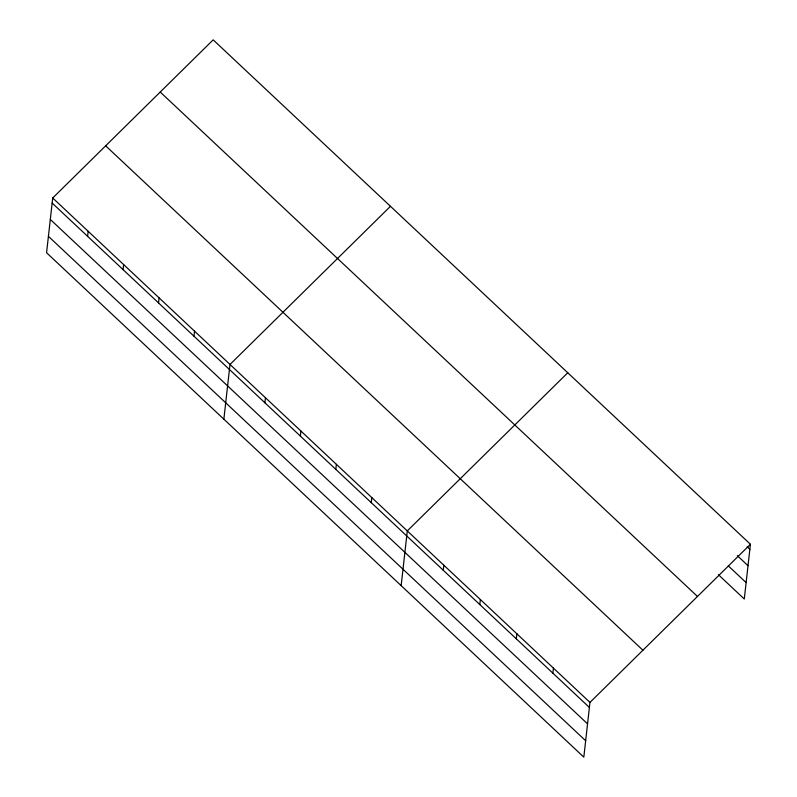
<?xml version="1.0" encoding="UTF-8"?>
<svg xmlns="http://www.w3.org/2000/svg" width="797" height="797" viewBox="0 0 797 797"><rect width="100%" height="100%" fill="white"/><g stroke="black" fill="none" stroke-linecap="round" stroke-linejoin="round"><path stroke-width="1.2" d="M52.712 197.995L46.575 252.729L583.822 757.15L589.959 702.416L750.425 544.271L213.178 39.85L52.712 197.995L589.959 702.416M87.6 236.33L88.168 231.289M123.067 269.625L123.625 264.584M158.523 302.92L159.091 297.879M193.98 336.204L194.548 331.163M223.867 419.192L230.004 364.458L390.47 206.303M264.893 402.794L265.461 397.753M300.359 436.079L300.917 431.038M335.816 469.373L336.384 464.332M371.272 502.668L371.84 497.627M401.16 585.646L407.297 530.912L567.763 372.767M443.262 570.253L443.829 565.212M479.794 604.554L480.362 599.513M516.336 638.855L516.894 633.814M552.869 673.156L553.427 668.115M750.425 544.271L744.288 599.005L718.446 574.737M747.188 546.802L749.867 549.312M737.335 555.668L748.024 565.711M728.309 565.87L746.131 582.607M160.227 92.044L697.475 596.455M105.662 145.811L642.92 650.232M52.144 203.036L589.401 707.457M50.311 219.444L587.558 723.855M48.408 236.33L585.665 740.752"/></g></svg>
